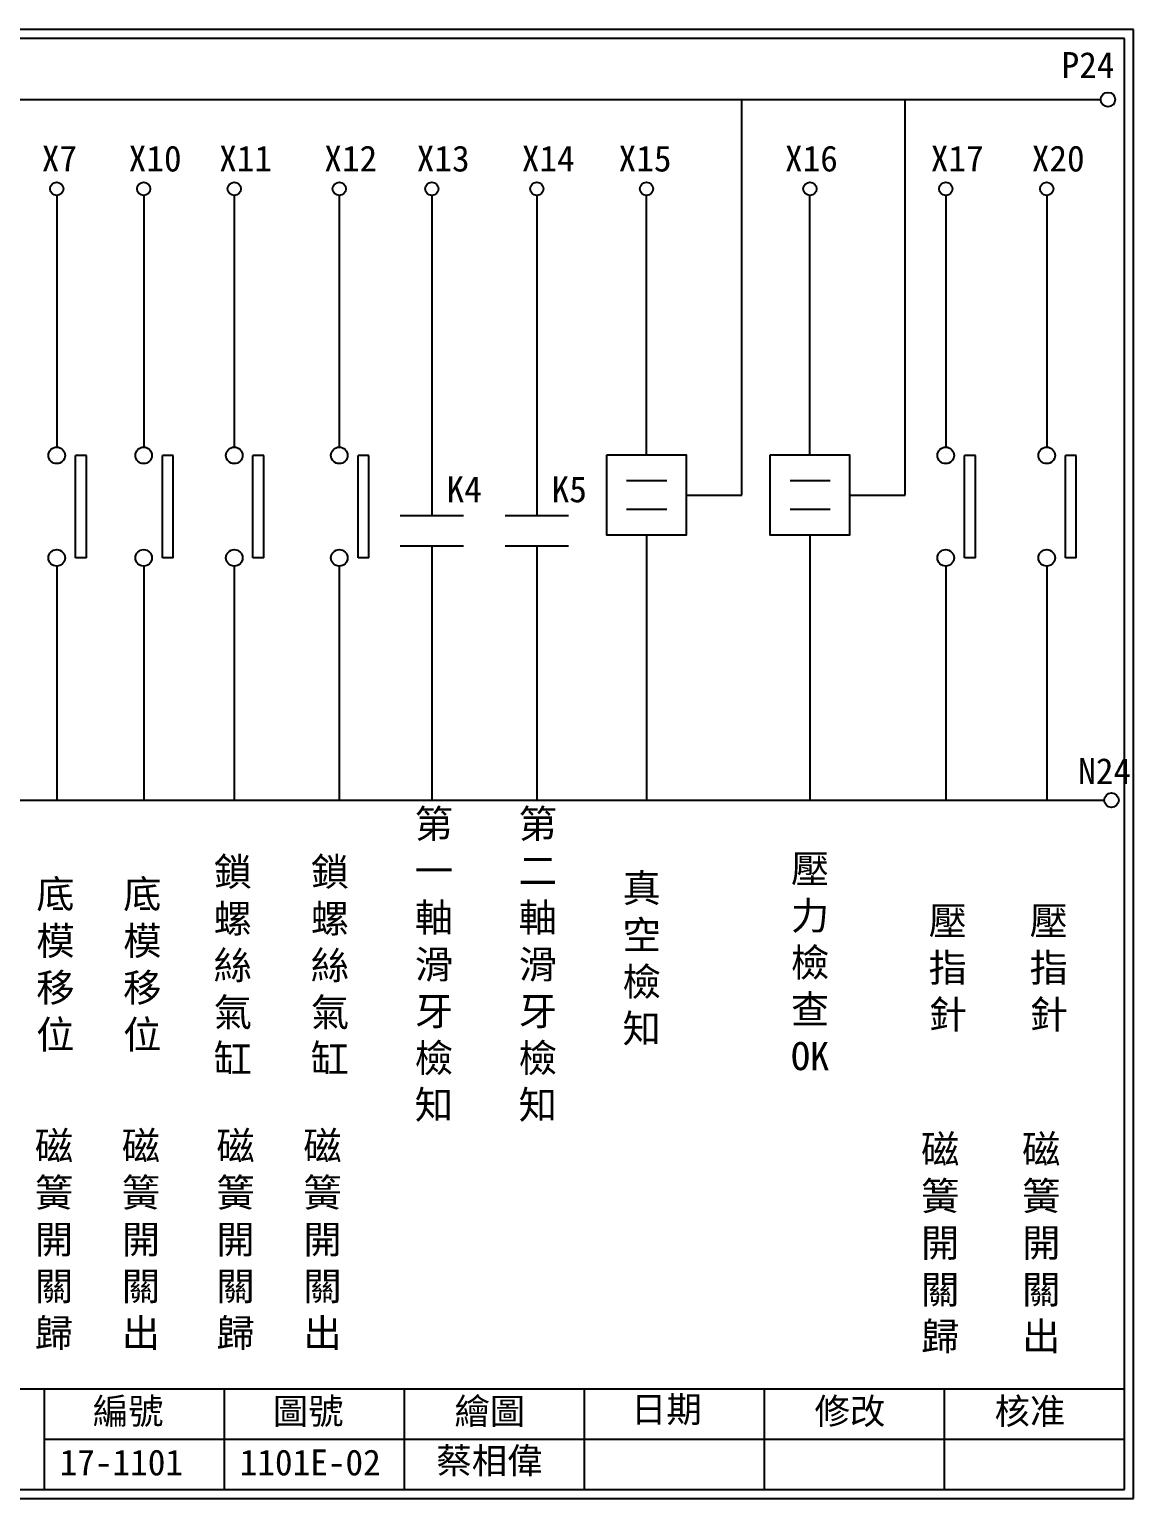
# Model space of a CAD drawing. Extents: x 627 to 914, y 3 to 207.
# Drawn here: x 760.9 to 914.2, y 3 to 207 of the extents above; entities that cross this region are included whole.
import ezdxf

# ---------------------------------------------------------------- set-up
doc = ezdxf.new("R2010")
doc.units = 0
doc.layers.get('0').update_dxf_attribs({"linetype": 'CONTINUOUS'})
doc.layers.add('圖框層', color=7, linetype='CONTINUOUS')
doc.layers.add('標尺寸層', color=3, linetype='CONTINUOUS')
doc.styles.add('CNS', font='romanc.shx', dxfattribs={"bigfont": 'chineset.shx'})
doc.styles.add('STSL', font='kaiu.ttf')

msp = doc.modelspace()

# ---------------------------------------------------------------- linework, layer by layer
for p, q in [((859.77, 142.31), (859.77, 197.22)), ((882.48, 142.31), (882.48, 197.22)), ((846.55, 147.89), (846.55, 183.91)), ((869.25, 147.89), (869.25, 183.91)), ((768.77, 147.83), (767.27, 147.83)), ((780.84, 147.83), (779.34, 147.83)), ((793.42, 147.83), (791.91, 147.83)), ((808, 147.83), (806.5, 147.83)), ((892.22, 147.83), (890.71, 147.83)), ((906.24, 147.83), (904.74, 147.83)), ((852.06, 142.31), (859.77, 142.31)), ((874.76, 142.31), (882.48, 142.31)), ((846.55, 136.73), (846.55, 99.96)), ((869.25, 136.73), (869.25, 99.96)), ((768.77, 133.6), (767.27, 133.6)), ((780.84, 133.6), (779.34, 133.6)), ((793.42, 133.6), (791.91, 133.6)), ((808, 133.6), (806.5, 133.6)), ((892.22, 133.6), (890.71, 133.6)), ((906.24, 133.6), (904.74, 133.6))]:
    msp.add_line(p, q)
for points in [[(841.04, 147.89), (852.06, 147.89), (852.06, 136.73), (841.04, 136.73)], [(863.74, 147.89), (874.76, 147.89), (874.76, 136.73), (863.74, 136.73)]]:
    msp.add_lwpolyline(points, close=True)
for centre in [(910.63, 197.22), (911.12, 99.96)]:
    msp.add_circle(centre, 1)
at = {"layer": '圖框層', "color": 7}
for p, q in [((914.2, 206.97), (627.2, 206.97)), ((914.2, 3), (914.2, 206.97)), ((912.95, 205.72), (628.45, 205.72)), ((912.95, 4.25), (912.95, 205.72)), ((628.45, 18.25), (912.95, 18.25)), ((762.95, 4.25), (762.95, 18.25)), ((787.95, 4.25), (787.95, 18.25)), ((812.95, 4.25), (812.95, 18.25)), ((837.95, 4.25), (837.95, 18.25)), ((862.95, 4.25), (862.95, 18.25)), ((887.95, 4.25), (887.95, 18.25)), ((762.95, 11.25), (912.95, 11.25)), ((628.45, 4.25), (912.95, 4.25)), ((627.2, 3), (914.2, 3))]:
    msp.add_line(p, q, dxfattribs=at)
at = {"layer": '標尺寸層', "color": 7}
for p, q in [((632.04, 197.22), (909.63, 197.22)), ((764.66, 183.91), (764.66, 148.99)), ((776.73, 183.91), (776.73, 148.99)), ((789.31, 183.91), (789.31, 148.99)), ((803.89, 183.91), (803.89, 148.99)), ((816.74, 183.91), (816.74, 139.46)), ((831.33, 183.91), (831.33, 139.46)), ((888.11, 183.91), (888.11, 148.99)), ((902.13, 183.91), (902.13, 148.99)), ((816.74, 162.28), (816.74, 139.46)), ((816.74, 162.28), (816.74, 139.46)), ((831.33, 162.28), (831.33, 139.46)), ((831.33, 162.28), (831.33, 148.99)), ((767.27, 133.6), (767.27, 147.83)), ((768.77, 133.6), (768.77, 147.83)), ((779.34, 133.6), (779.34, 147.83)), ((780.84, 133.6), (780.84, 147.83)), ((791.91, 133.6), (791.91, 147.83)), ((793.42, 133.6), (793.42, 147.83)), ((806.5, 133.6), (806.5, 147.83)), ((808, 133.6), (808, 147.83)), ((890.71, 133.6), (890.71, 147.83)), ((892.22, 133.6), (892.22, 147.83)), ((904.74, 133.6), (904.74, 147.83)), ((906.24, 133.6), (906.24, 147.83)), ((843.79, 144.34), (849.36, 144.34)), ((866.49, 144.34), (872.06, 144.34)), ((843.79, 140.37), (849.36, 140.37)), ((866.49, 140.37), (872.06, 140.37)), ((816.74, 135.29), (816.74, 99.96)), ((831.33, 135.29), (831.33, 99.96)), ((764.66, 132.45), (764.66, 99.96)), ((776.73, 132.45), (776.73, 99.96)), ((789.31, 132.45), (789.31, 99.96)), ((803.89, 132.45), (803.89, 99.96)), ((888.11, 132.45), (888.11, 99.96)), ((902.13, 132.45), (902.13, 99.96)), ((632.25, 99.96), (910.12, 99.96))]:
    msp.add_line(p, q, dxfattribs=at)
at = {"layer": '標尺寸層', "color": 0}
for p, q in [((812.33, 139.46), (821.15, 139.46)), ((812.33, 139.46), (821.15, 139.46)), ((826.91, 139.46), (835.74, 139.46)), ((826.91, 139.46), (835.74, 139.46)), ((812.33, 135.29), (821.15, 135.29)), ((826.91, 135.29), (835.74, 135.29))]:
    msp.add_line(p, q, dxfattribs=at)
at = {"layer": '標尺寸層', "color": 7}
for centre, radius in [((764.66, 184.83), 0.92), ((776.73, 184.83), 0.92), ((789.31, 184.83), 0.92), ((803.89, 184.83), 0.92), ((816.74, 184.83), 0.92), ((831.33, 184.83), 0.92), ((846.55, 184.83), 0.92), ((869.25, 184.83), 0.92), ((888.11, 184.83), 0.92), ((902.13, 184.83), 0.92), ((764.66, 147.83), 1.15), ((776.73, 147.83), 1.15), ((789.31, 147.83), 1.15), ((803.89, 147.83), 1.15), ((888.11, 147.83), 1.15), ((902.13, 147.83), 1.15), ((764.66, 133.6), 1.15), ((776.73, 133.6), 1.15), ((789.31, 133.6), 1.15), ((803.89, 133.6), 1.15), ((888.11, 133.6), 1.15), ((902.13, 133.6), 1.15)]:
    msp.add_circle(centre, radius, dxfattribs=at)

# ---------------------------------------------------------------- texts
at = {"layer": '圖框層', "color": 4, "style": 'STSL'}
for s, p in [('P24', (904.19, 200.22)), ('X7', (762.58, 187.24)), ('X10', (774.65, 187.24)), ('X11', (787.22, 187.24)), ('X12', (801.81, 187.24)), ('X13', (814.65, 187.24)), ('X14', (829.24, 187.24)), ('X15', (842.68, 187.24)), ('X16', (865.78, 187.24)), ('X17', (886.03, 187.24)), ('X20', (900.05, 187.24)), ('K4', (818.79, 141.32)), ('K5', (833.38, 141.32)), ('N24', (906.5, 102.2)), ('編號', (769.66, 13.34)), ('圖號', (794.66, 13.34)), ('繪圖', (819.89, 13.34)), ('日期', (844.41, 13.59)), ('修改', (869.89, 13.34)), ('核准', (894.89, 13.34)), ('蔡相偉', (817.38, 6.47)), ('17-1101', (765.06, 6.22)), ('1101E-02', (790.06, 6.22))]:
    msp.add_text(s, height=3.6, dxfattribs=at).set_placement(p)
at = {"layer": '標尺寸層', "color": 7, "char_height": 3.9, "attachment_point": 5, "style": 'CNS'}
for s, insert, width in [('{\\fDFKai-SB|b0|i0|c136|p65;第一軸滑牙檢知}', (817.03, 76.97), 4.9608), ('{\\fDFKai-SB|b0|i0|c136|p65;第二軸滑牙檢知}', (831.46, 76.97), 4.9608), ('{\\fDFKai-SB|b0|i0|c136|p65;鎖螺絲氣缸}', (789.11, 76.97), 4.9608), ('{\\fDFKai-SB|b0|i0|c136|p65;鎖螺絲氣缸}', (802.6, 76.97), 4.9608), ('{\\fDFKai-SB|b0|i0|c136|p65;壓力檢查OK}', (869.27, 77.4), 3.2986), ('{\\fDFKai-SB|b0|i0|c136|p65;真空檢知}', (845.89, 77.81), 3.2986), ('{\\fDFKai-SB|b0|i0|c136|p65;底模移位}', (764.47, 76.97), 4.9608), ('{\\fDFKai-SB|b0|i0|c136|p65;底模移位}', (776.54, 76.97), 4.9608), ('{\\fDFKai-SB|b0|i0|c136|p65;壓指針}', (888.39, 76.5), 4.9608), ('{\\fDFKai-SB|b0|i0|c136|p65;壓指針}', (902.41, 76.5), 4.9608), ('{\\fDFKai-SB|b0|i0|c136|p65;磁簧開關歸}', (764.28, 38.78), 4.9608), ('{\\fDFKai-SB|b0|i0|c136|p65;磁簧開關出}', (776.35, 38.78), 4.9608), ('{\\fDFKai-SB|b0|i0|c136|p65;磁簧開關歸}', (789.49, 38.78), 4.9608), ('{\\fDFKai-SB|b0|i0|c136|p65;磁簧開關出}', (801.56, 38.78), 4.9608), ('{\\fDFKai-SB|b0|i0|c136|p65;磁簧開關歸}', (887.34, 38.31), 4.9608), ('{\\fDFKai-SB|b0|i0|c136|p65;磁簧開關出}', (901.37, 38.31), 4.9608)]:
    msp.add_mtext(s, dxfattribs=dict(at, insert=insert, width=width))

doc.saveas('drawing.dxf')
